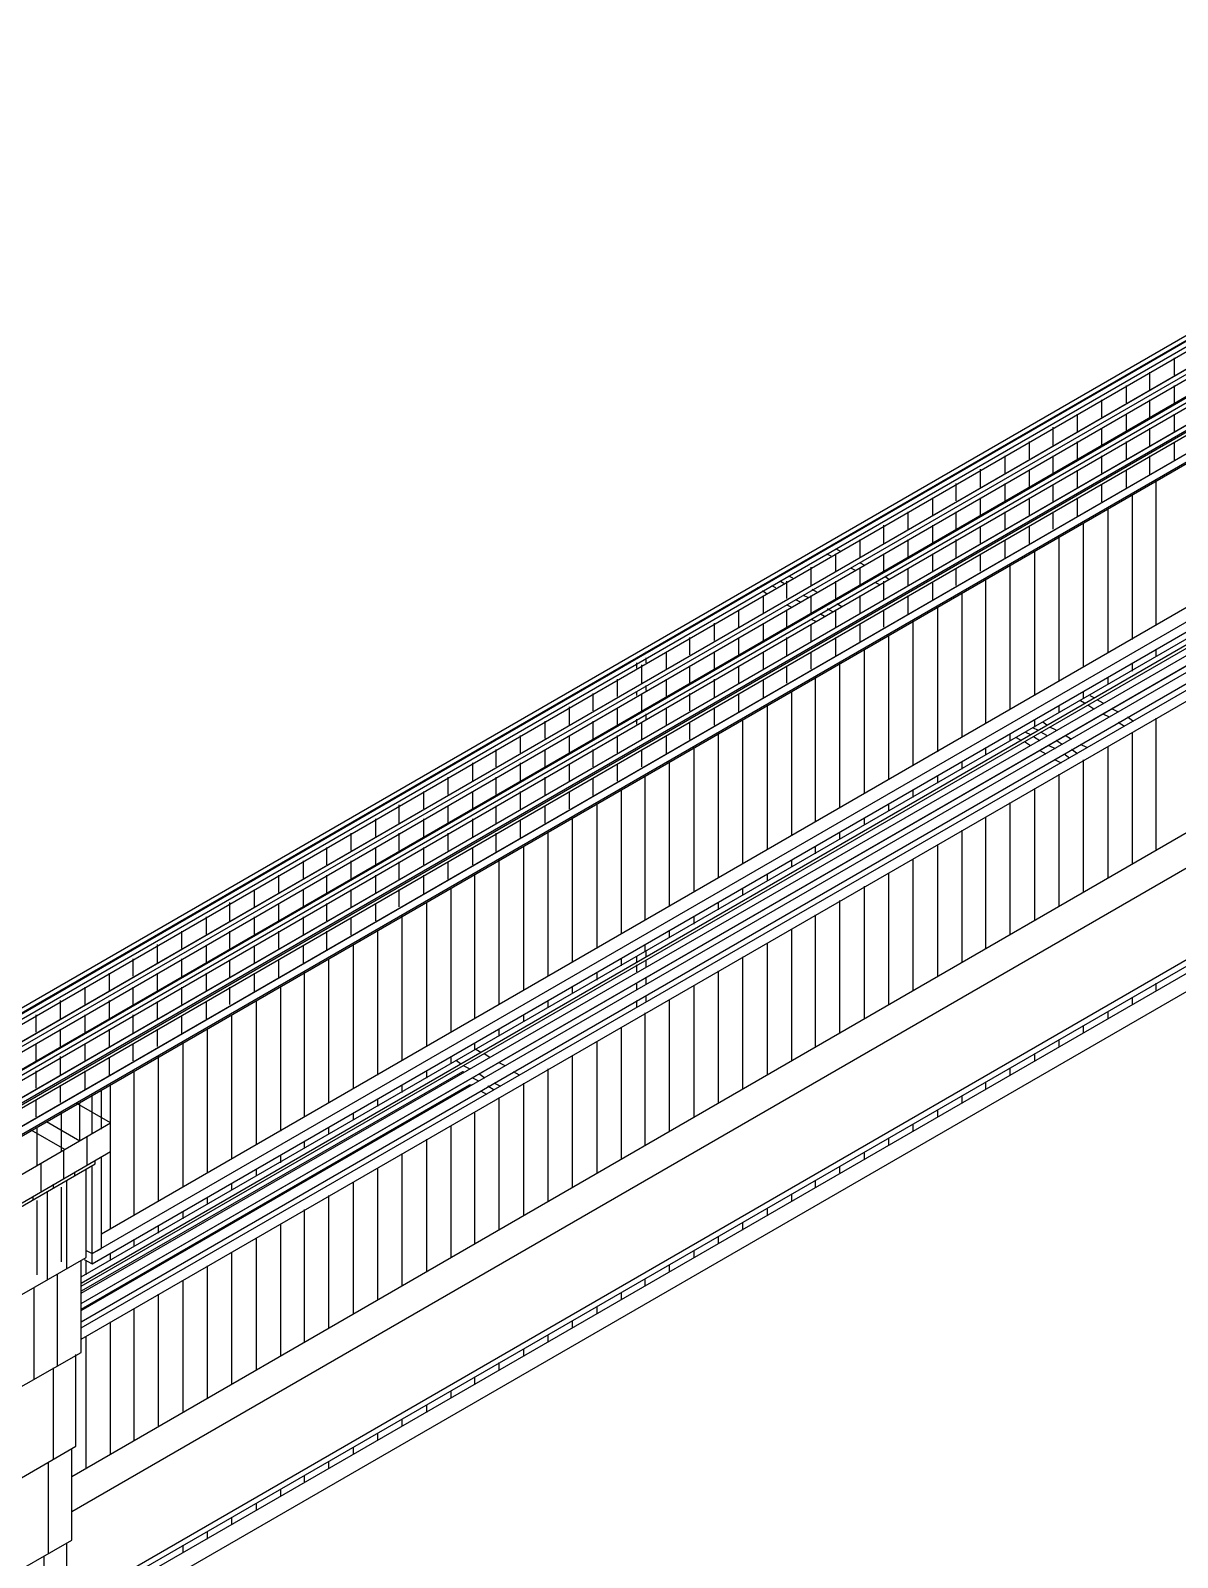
# Model space of a CAD drawing. Header units: inches. Extents: x 0.3 to 16.2, y 0.3 to 11.4.
# Drawn here: x 13.362 to 13.805, y 8.163 to 8.752 of the extents above; entities that cross this region are included whole.
import ezdxf

# ---------------------------------------------------------------- set-up
doc = ezdxf.new("R2010")
doc.units = ezdxf.units.IN
doc.header["$LTSCALE"] = 0.009843
doc.header["$MEASUREMENT"] = 0
doc.layers.add('GEOMETRY', color=7, linetype='Continuous')

msp = doc.modelspace()

# ---------------------------------------------------------------- linework, layer by layer
at = {"layer": 'GEOMETRY'}
for p, q in [((13.31772, 8.35118), (14.23937, 8.88346)), ((13.31772, 8.35118), (14.23937, 8.88346)), ((13.31772, 8.34921), (14.23937, 8.8815)), ((13.31772, 8.34882), (14.23976, 8.8815)), ((13.31772, 8.34882), (14.23976, 8.8815)), ((13.31772, 8.34685), (14.23976, 8.87913)), ((13.31772, 8.34488), (14.24291, 8.87913)), ((13.31772, 8.34488), (14.24291, 8.87913)), ((13.31772, 8.33819), (14.24291, 8.87244)), ((13.31772, 8.33819), (14.23976, 8.87047)), ((13.31772, 8.33819), (14.23976, 8.87047)), ((13.31772, 8.33819), (14.23976, 8.87047)), ((13.31772, 8.33622), (14.23976, 8.8685)), ((13.31772, 8.33425), (14.24291, 8.8685)), ((13.31772, 8.33425), (14.24291, 8.8685)), ((13.31772, 8.32756), (14.24291, 8.86181)), ((13.31772, 8.32717), (14.23976, 8.85945)), ((13.31772, 8.32717), (14.23976, 8.85945)), ((13.31772, 8.32717), (14.23976, 8.85945)), ((13.31772, 8.3252), (14.23976, 8.85748)), ((13.31772, 8.32323), (14.24291, 8.85748)), ((13.31772, 8.32323), (14.24291, 8.85748)), ((13.31772, 8.31654), (14.24291, 8.85079)), ((13.31772, 8.31654), (14.23976, 8.84882)), ((13.31772, 8.31654), (14.23976, 8.84882)), ((13.31772, 8.31654), (14.23976, 8.84882)), ((13.31772, 8.31457), (14.23976, 8.84685)), ((13.31772, 8.3126), (14.24291, 8.84685)), ((13.31772, 8.3126), (14.24291, 8.84685)), ((13.31772, 8.30551), (14.24291, 8.83976)), ((13.31772, 8.30551), (14.23976, 8.8378)), ((13.31772, 8.30236), (14.23701, 8.83307)), ((13.31772, 8.30157), (14.2311, 8.82913)), ((13.31772, 8.31378), (14.20039, 8.82362)), ((13.31772, 8.31378), (14.20039, 8.82362)), ((13.31772, 8.31654), (14.18661, 8.81811)), ((13.31772, 8.31654), (14.18661, 8.81811)), ((13.38583, 8.34094), (14.11339, 8.76102)), ((13.3815, 8.27087), (14.12913, 8.70236)), ((13.3815, 8.2685), (14.12913, 8.70039)), ((13.3815, 8.2685), (14.12913, 8.70039)), ((13.38583, 8.27992), (14.11339, 8.7)), ((13.38583, 8.27992), (14.11339, 8.7)), ((14.10512, 8.70079), (13.38937, 8.2874)), ((13.3815, 8.26732), (14.12913, 8.69882)), ((13.3815, 8.26457), (14.13071, 8.69685)), ((13.3815, 8.26457), (14.13071, 8.69685)), ((13.3815, 8.26063), (14.13425, 8.69488)), ((13.3815, 8.25787), (14.13661, 8.6937)), ((13.3815, 8.25787), (14.13661, 8.6937)), ((13.38583, 8.27598), (14.11339, 8.69606)), ((13.3815, 8.26063), (14.12992, 8.69252)), ((13.3815, 8.25354), (14.12992, 8.68583)), ((13.3815, 8.25354), (14.12992, 8.68583)), ((13.3815, 8.25118), (14.12992, 8.68307)), ((13.3815, 8.25118), (14.12992, 8.68307)), ((13.3815, 8.24685), (14.12992, 8.67874)), ((14.13031, 8.62835), (13.37795, 8.1937)), ((13.37795, 8.18031), (14.14409, 8.62283)), ((13.37795, 8.18031), (14.14409, 8.62283)), ((13.80354, 8.6189), (13.80354, 8.62559)), ((13.79409, 8.61339), (13.79409, 8.62008)), ((13.78504, 8.60827), (13.78504, 8.61496)), ((13.80354, 8.60787), (13.80354, 8.61496)), ((13.77559, 8.60276), (13.77559, 8.60945)), ((13.79409, 8.60276), (13.79409, 8.60945)), ((13.76614, 8.59724), (13.76614, 8.60394)), ((13.78504, 8.59724), (13.78504, 8.60394)), ((13.80354, 8.59724), (13.80354, 8.60394)), ((13.74764, 8.58661), (13.74764, 8.59331)), ((13.75669, 8.59173), (13.75669, 8.59882)), ((13.76614, 8.58661), (13.76614, 8.59331)), ((13.77559, 8.59173), (13.77559, 8.59843)), ((13.78504, 8.58622), (13.78504, 8.59331)), ((13.79409, 8.59173), (13.79409, 8.59843)), ((13.37598, 8.1437), (14.14409, 8.5874)), ((13.73819, 8.5811), (13.73819, 8.5878)), ((13.75669, 8.5811), (13.75669, 8.5878)), ((13.77559, 8.5811), (13.77559, 8.5878)), ((13.79409, 8.58071), (13.79409, 8.5878)), ((13.80354, 8.58622), (13.80354, 8.59291)), ((13.72874, 8.57559), (13.72874, 8.58268)), ((13.74764, 8.57559), (13.74764, 8.58228)), ((13.76614, 8.57559), (13.76614, 8.58228)), ((13.78504, 8.57559), (13.78504, 8.58228)), ((13.71929, 8.57047), (13.71929, 8.57717)), ((13.73819, 8.57008), (13.73819, 8.57717)), ((13.75669, 8.57008), (13.75669, 8.57677)), ((13.77559, 8.57008), (13.77559, 8.57677)), ((13.79646, 8.52244), (13.79646, 8.57835)), ((13.71024, 8.56496), (13.71024, 8.57165)), ((13.72874, 8.56496), (13.72874, 8.57165)), ((13.74764, 8.56496), (13.74764, 8.57165)), ((13.76614, 8.56457), (13.76614, 8.57165)), ((13.7874, 8.51693), (13.7874, 8.57283)), ((13.4, 8.15512), (14.10984, 8.56496)), ((13.70079, 8.55945), (13.70079, 8.56614)), ((13.71929, 8.55945), (13.71929, 8.56614)), ((13.73819, 8.55945), (13.73819, 8.56614)), ((13.75669, 8.55945), (13.75669, 8.56614)), ((13.77795, 8.51181), (13.77795, 8.56732)), ((13.69134, 8.55394), (13.69134, 8.56102)), ((13.71024, 8.55394), (13.71024, 8.56102)), ((13.72874, 8.55394), (13.72874, 8.56063)), ((13.74764, 8.55394), (13.74764, 8.56063)), ((13.7685, 8.5063), (13.7685, 8.56181)), ((13.67087, 8.55315), (13.67087, 8.55315)), ((13.67087, 8.55315), (13.67087, 8.55315)), ((13.67283, 8.55197), (13.67441, 8.55118)), ((13.67283, 8.55197), (13.67441, 8.55118)), ((13.68228, 8.54882), (13.68228, 8.55551)), ((13.70079, 8.54882), (13.70079, 8.55551)), ((13.71929, 8.54843), (13.71929, 8.55551)), ((13.73819, 8.54843), (13.73819, 8.55512)), ((13.75906, 8.50079), (13.75906, 8.55669)), ((14.08543, 8.54803), (13.40472, 8.15512)), ((13.66732, 8.55118), (13.66732, 8.55118)), ((13.66732, 8.55118), (13.66732, 8.55118)), ((13.66929, 8.55), (13.67087, 8.54921)), ((13.66929, 8.55), (13.67087, 8.54921)), ((13.67283, 8.54331), (13.67283, 8.55)), ((13.68228, 8.54646), (13.68386, 8.54567)), ((13.68228, 8.54646), (13.68386, 8.54567)), ((13.69134, 8.54331), (13.69134, 8.55)), ((13.71024, 8.54331), (13.71024, 8.55)), ((13.72874, 8.54331), (13.72874, 8.55)), ((13.74961, 8.49528), (13.74961, 8.55118)), ((13.41063, 8.15157), (14.09134, 8.54449)), ((13.41063, 8.15157), (14.09134, 8.54449)), ((13.64921, 8.54055), (13.64921, 8.54055)), ((13.65276, 8.54252), (13.65276, 8.54252)), ((13.6563, 8.54055), (13.65472, 8.54134)), ((13.66339, 8.5378), (13.66339, 8.54488)), ((13.67874, 8.54449), (13.68031, 8.5437)), ((13.67874, 8.54449), (13.68031, 8.5437)), ((13.68228, 8.5378), (13.68228, 8.54449)), ((13.69173, 8.54134), (13.69331, 8.54016)), ((13.69173, 8.54134), (13.69331, 8.54016)), ((13.70079, 8.5378), (13.70079, 8.54449)), ((13.71929, 8.5378), (13.71929, 8.54449)), ((13.73071, 8.48465), (13.73071, 8.54016)), ((13.74016, 8.49016), (13.74016, 8.54567)), ((13.64252, 8.53701), (13.64291, 8.53661)), ((13.64449, 8.53583), (13.64606, 8.53465)), ((13.64606, 8.53898), (13.64646, 8.53898)), ((13.64606, 8.53898), (13.64646, 8.53898)), ((13.64606, 8.53898), (13.64646, 8.53898)), ((13.64606, 8.53898), (13.64646, 8.53898)), ((13.64803, 8.5378), (13.64961, 8.53701)), ((13.64803, 8.5378), (13.64961, 8.53701)), ((13.64803, 8.5378), (13.64961, 8.53701)), ((13.64803, 8.5378), (13.64961, 8.53701)), ((13.65276, 8.53858), (13.65118, 8.53937)), ((13.65394, 8.53268), (13.65394, 8.53937)), ((13.66575, 8.53504), (13.66378, 8.53622)), ((13.67283, 8.53228), (13.67283, 8.53937)), ((13.68819, 8.53898), (13.68976, 8.53819)), ((13.68819, 8.53898), (13.68976, 8.53819)), ((13.69134, 8.53228), (13.69134, 8.53937)), ((13.71024, 8.53228), (13.71024, 8.53898)), ((13.72165, 8.47913), (13.72165, 8.53465)), ((13.63543, 8.52165), (13.63543, 8.52835)), ((13.64488, 8.52717), (13.64488, 8.53386)), ((13.65394, 8.53031), (13.65551, 8.52953)), ((13.65394, 8.52165), (13.65394, 8.52835)), ((13.65748, 8.53228), (13.65906, 8.5315)), ((13.65748, 8.53228), (13.65906, 8.5315)), ((13.65748, 8.53228), (13.65906, 8.5315)), ((13.65748, 8.53228), (13.65906, 8.5315)), ((13.6622, 8.53307), (13.66024, 8.53386)), ((13.66339, 8.52717), (13.66339, 8.53386)), ((13.67165, 8.52756), (13.66969, 8.52874)), ((13.67283, 8.52165), (13.67283, 8.52835)), ((13.6752, 8.52953), (13.67323, 8.53071)), ((13.68228, 8.52717), (13.68228, 8.53386)), ((13.69134, 8.52165), (13.69134, 8.52835)), ((13.70079, 8.52677), (13.70079, 8.53386)), ((13.7122, 8.47362), (13.7122, 8.52953)), ((13.62598, 8.51654), (13.62598, 8.52323)), ((13.64488, 8.51614), (13.64488, 8.52323)), ((13.66339, 8.5248), (13.66496, 8.52402)), ((13.66339, 8.51614), (13.66339, 8.52283)), ((13.66693, 8.52677), (13.6685, 8.52598)), ((13.66693, 8.52677), (13.6685, 8.52598)), ((13.66693, 8.52677), (13.6685, 8.52598)), ((13.66693, 8.52677), (13.6685, 8.52598)), ((13.68228, 8.51614), (13.68228, 8.52283)), ((13.70276, 8.46811), (13.70276, 8.52402)), ((13.61654, 8.51102), (13.61654, 8.51772)), ((13.63543, 8.51102), (13.63543, 8.51772)), ((13.65394, 8.51063), (13.65394, 8.51772)), ((13.67283, 8.51063), (13.67283, 8.51772)), ((13.69331, 8.46299), (13.69331, 8.5185)), ((13.59961, 8.51181), (13.59961, 8.5122)), ((13.60748, 8.50551), (13.60748, 8.5122)), ((13.62598, 8.50551), (13.62598, 8.5122)), ((13.64488, 8.50551), (13.64488, 8.5122)), ((13.66339, 8.50551), (13.66339, 8.5122)), ((13.68386, 8.45748), (13.68386, 8.51299)), ((13.79646, 8.51024), (13.79646, 8.51299)), ((13.59606, 8.50984), (13.59606, 8.50984)), ((13.59606, 8.50984), (13.59606, 8.50984)), ((13.59606, 8.50591), (13.59606, 8.50787)), ((13.59606, 8.50591), (13.59606, 8.50787)), ((13.59803, 8.5), (13.59803, 8.50709)), ((13.59961, 8.50787), (13.59961, 8.50984)), ((13.61654, 8.5), (13.61654, 8.50669)), ((13.63543, 8.5), (13.63543, 8.50669)), ((13.65394, 8.5), (13.65394, 8.50669)), ((13.67441, 8.45197), (13.67441, 8.50787)), ((13.7874, 8.50472), (13.7874, 8.50748)), ((13.58858, 8.49488), (13.58858, 8.50157)), ((13.59961, 8.49724), (13.59961, 8.49921)), ((13.60748, 8.49488), (13.60748, 8.50157)), ((13.62598, 8.49449), (13.62598, 8.50157)), ((13.64488, 8.49449), (13.64488, 8.50118)), ((13.66496, 8.44646), (13.66496, 8.50236)), ((13.77795, 8.49961), (13.77795, 8.50236)), ((13.57913, 8.48937), (13.57913, 8.49606)), ((13.59606, 8.49528), (13.59606, 8.49685)), ((13.59606, 8.49528), (13.59606, 8.49685)), ((13.59803, 8.48937), (13.59803, 8.49606)), ((13.61654, 8.48937), (13.61654, 8.49606)), ((13.63543, 8.48898), (13.63543, 8.49606)), ((13.65591, 8.44134), (13.65591, 8.49685)), ((13.76732, 8.49331), (13.7689, 8.49252)), ((13.76732, 8.49331), (13.7689, 8.49252)), ((13.7685, 8.49409), (13.7685, 8.49685)), ((13.77087, 8.49528), (13.77244, 8.49449)), ((13.77087, 8.49528), (13.77244, 8.49449)), ((13.77362, 8.4937), (13.77598, 8.49252)), ((13.77362, 8.4937), (13.77598, 8.49252)), ((13.57008, 8.48386), (13.57008, 8.49094)), ((13.58858, 8.48386), (13.58858, 8.49055)), ((13.59961, 8.48622), (13.59961, 8.48819)), ((13.60748, 8.48386), (13.60748, 8.49055)), ((13.62598, 8.48386), (13.62598, 8.49055)), ((13.64646, 8.43583), (13.64646, 8.49134)), ((13.75906, 8.48858), (13.75906, 8.49134)), ((13.77008, 8.49173), (13.77244, 8.49016)), ((13.77008, 8.49173), (13.77244, 8.49016)), ((13.77598, 8.48819), (13.77835, 8.48701)), ((13.77598, 8.48819), (13.77835, 8.48701)), ((13.77953, 8.49016), (13.78189, 8.48898)), ((13.77953, 8.49016), (13.78189, 8.48898)), ((13.78543, 8.48701), (13.7878, 8.48543)), ((13.78543, 8.48701), (13.7878, 8.48543)), ((13.56063, 8.47874), (13.56063, 8.48543)), ((13.57913, 8.47835), (13.57913, 8.48543)), ((13.59606, 8.48425), (13.59606, 8.48622)), ((13.59606, 8.48425), (13.59606, 8.48622)), ((13.59803, 8.47835), (13.59803, 8.48504)), ((13.61654, 8.47835), (13.61654, 8.48504)), ((13.63701, 8.43031), (13.63701, 8.48583)), ((13.74606, 8.4811), (13.74803, 8.48031)), ((13.74606, 8.4811), (13.74803, 8.48031)), ((13.74606, 8.4811), (13.74803, 8.48031)), ((13.74606, 8.4811), (13.74803, 8.48031)), ((13.75079, 8.48189), (13.74921, 8.48268)), ((13.74961, 8.48307), (13.74961, 8.48583)), ((13.75433, 8.47992), (13.75197, 8.4811)), ((13.75433, 8.48386), (13.75276, 8.48504)), ((13.75787, 8.48189), (13.75551, 8.48307)), ((13.78189, 8.48504), (13.78425, 8.48346)), ((13.78189, 8.48504), (13.78425, 8.48346)), ((13.7874, 8.43031), (13.7874, 8.4811)), ((13.79646, 8.43583), (13.79646, 8.48661)), ((13.55118, 8.47323), (13.55118, 8.47992)), ((13.57008, 8.47323), (13.57008, 8.47992)), ((13.58858, 8.47323), (13.58858, 8.47992)), ((13.60748, 8.47283), (13.60748, 8.47992)), ((13.61811, 8.41969), (13.61811, 8.4752)), ((13.62756, 8.4248), (13.62756, 8.48071)), ((13.73071, 8.47244), (13.73071, 8.4752)), ((13.74016, 8.47795), (13.74016, 8.48031)), ((13.74252, 8.47913), (13.74449, 8.47795)), ((13.74567, 8.47756), (13.74803, 8.47598)), ((13.74921, 8.47953), (13.75157, 8.47795)), ((13.74921, 8.47953), (13.75157, 8.47795)), ((13.74921, 8.47953), (13.75157, 8.47795)), ((13.74921, 8.47953), (13.75157, 8.47795)), ((13.75512, 8.47598), (13.75748, 8.4748)), ((13.75512, 8.47598), (13.75748, 8.4748)), ((13.75512, 8.47598), (13.75748, 8.4748)), ((13.75512, 8.47598), (13.75748, 8.4748)), ((13.76024, 8.47638), (13.75787, 8.47795)), ((13.76378, 8.47835), (13.76142, 8.47992)), ((13.76969, 8.4752), (13.76732, 8.47638)), ((13.77795, 8.4248), (13.77795, 8.47559)), ((13.53268, 8.4622), (13.53268, 8.46929)), ((13.54173, 8.46772), (13.54173, 8.47441)), ((13.55118, 8.4622), (13.55118, 8.46929)), ((13.56063, 8.46772), (13.56063, 8.47441)), ((13.57913, 8.46772), (13.57913, 8.47441)), ((13.59803, 8.46772), (13.59803, 8.47441)), ((13.60866, 8.41417), (13.60866, 8.46969)), ((13.72165, 8.46693), (13.72165, 8.46969)), ((13.75157, 8.47402), (13.75394, 8.47283)), ((13.75748, 8.47047), (13.75984, 8.46929)), ((13.76102, 8.47283), (13.76299, 8.47126)), ((13.76102, 8.47283), (13.76299, 8.47126)), ((13.76102, 8.47283), (13.76299, 8.47126)), ((13.76102, 8.47283), (13.76299, 8.47126)), ((13.76614, 8.47283), (13.76378, 8.47441)), ((13.7685, 8.41929), (13.7685, 8.47047)), ((13.52323, 8.45709), (13.52323, 8.46378)), ((13.54173, 8.45709), (13.54173, 8.46378)), ((13.56063, 8.45669), (13.56063, 8.46378)), ((13.57008, 8.4622), (13.57008, 8.4689)), ((13.57913, 8.45669), (13.57913, 8.46339)), ((13.58858, 8.4622), (13.58858, 8.4689)), ((13.59921, 8.40866), (13.59921, 8.46417)), ((13.7122, 8.46142), (13.7122, 8.46417)), ((13.75906, 8.41378), (13.75906, 8.46496)), ((13.51378, 8.45157), (13.51378, 8.45827)), ((13.53268, 8.45157), (13.53268, 8.45827)), ((13.55118, 8.45157), (13.55118, 8.45827)), ((13.57008, 8.45157), (13.57008, 8.45827)), ((13.59016, 8.40315), (13.59016, 8.45906)), ((13.70276, 8.45591), (13.70276, 8.45866)), ((13.74961, 8.40866), (13.74961, 8.45945)), ((13.50433, 8.44606), (13.50433, 8.45315)), ((13.52323, 8.44606), (13.52323, 8.45276)), ((13.54173, 8.44606), (13.54173, 8.45276)), ((13.56063, 8.44606), (13.56063, 8.45276)), ((13.58071, 8.39764), (13.58071, 8.45354)), ((13.69331, 8.45079), (13.69331, 8.45354)), ((13.74016, 8.40315), (13.74016, 8.45394)), ((13.49528, 8.44094), (13.49528, 8.44764)), ((13.51378, 8.44055), (13.51378, 8.44764)), ((13.53268, 8.44055), (13.53268, 8.44764)), ((13.55118, 8.44055), (13.55118, 8.44724)), ((13.57126, 8.39252), (13.57126, 8.44803)), ((13.68386, 8.44528), (13.68386, 8.44803)), ((13.73071, 8.39764), (13.73071, 8.44843)), ((13.48583, 8.43543), (13.48583, 8.44213)), ((13.50433, 8.43543), (13.50433, 8.44213)), ((13.52323, 8.43543), (13.52323, 8.44213)), ((13.54173, 8.43504), (13.54173, 8.44213)), ((13.56181, 8.38701), (13.56181, 8.44252)), ((13.67441, 8.43976), (13.67441, 8.44252)), ((13.72165, 8.39213), (13.72165, 8.44331)), ((13.47638, 8.42992), (13.47638, 8.43661)), ((13.49528, 8.42992), (13.49528, 8.43661)), ((13.51378, 8.42992), (13.51378, 8.43661)), ((13.53268, 8.42992), (13.53268, 8.43661)), ((13.55236, 8.3815), (13.55236, 8.43701)), ((13.66496, 8.43425), (13.66496, 8.43701)), ((13.7122, 8.38701), (13.7122, 8.4378)), ((13.46732, 8.4248), (13.46732, 8.4315)), ((13.48583, 8.42441), (13.48583, 8.4315)), ((13.50433, 8.42441), (13.50433, 8.4311)), ((13.52323, 8.42441), (13.52323, 8.4311)), ((13.54291, 8.37598), (13.54291, 8.43189)), ((13.65591, 8.42913), (13.65591, 8.4315)), ((13.70276, 8.3815), (13.70276, 8.43228)), ((13.45787, 8.41929), (13.45787, 8.42598)), ((13.47638, 8.41929), (13.47638, 8.42598)), ((13.49528, 8.4189), (13.49528, 8.42598)), ((13.51378, 8.4189), (13.51378, 8.42598)), ((13.53346, 8.37087), (13.53346, 8.42638)), ((13.64646, 8.42362), (13.64646, 8.42638)), ((13.69331, 8.37598), (13.69331, 8.42677)), ((13.44843, 8.41378), (13.44843, 8.42047)), ((13.46732, 8.41378), (13.46732, 8.42047)), ((13.48583, 8.41378), (13.48583, 8.42047)), ((13.50433, 8.41378), (13.50433, 8.42047)), ((13.52441, 8.36535), (13.52441, 8.42087)), ((13.63701, 8.41811), (13.63701, 8.42087)), ((13.68386, 8.37047), (13.68386, 8.42165)), ((13.43898, 8.40827), (13.43898, 8.41535)), ((13.45787, 8.40827), (13.45787, 8.41496)), ((13.47638, 8.40827), (13.47638, 8.41496)), ((13.49528, 8.40827), (13.49528, 8.41496)), ((13.51496, 8.35984), (13.51496, 8.41535)), ((13.62756, 8.4126), (13.62756, 8.41535)), ((13.66496, 8.35984), (13.66496, 8.41063)), ((13.67441, 8.36496), (13.67441, 8.41614)), ((13.42992, 8.40315), (13.42992, 8.40984)), ((13.44843, 8.40315), (13.44843, 8.40984)), ((13.46732, 8.40276), (13.46732, 8.40984)), ((13.48583, 8.40276), (13.48583, 8.40945)), ((13.49606, 8.34882), (13.49606, 8.40472)), ((13.50551, 8.35433), (13.50551, 8.41024)), ((13.60866, 8.40197), (13.60866, 8.40472)), ((13.61811, 8.40709), (13.61811, 8.40984)), ((13.65591, 8.35433), (13.65591, 8.40512)), ((13.41102, 8.39213), (13.41102, 8.39921)), ((13.42047, 8.39764), (13.42047, 8.40433)), ((13.42992, 8.39213), (13.42992, 8.39882)), ((13.43898, 8.39764), (13.43898, 8.40433)), ((13.44843, 8.39213), (13.44843, 8.39882)), ((13.45787, 8.39764), (13.45787, 8.40433)), ((13.46732, 8.39213), (13.46732, 8.39882)), ((13.47638, 8.39724), (13.47638, 8.40433)), ((13.48661, 8.3437), (13.48661, 8.39921)), ((13.59921, 8.39646), (13.59921, 8.39921)), ((13.64646, 8.34882), (13.64646, 8.39961)), ((13.40157, 8.38701), (13.40157, 8.3937)), ((13.42047, 8.38661), (13.42047, 8.3937)), ((13.43898, 8.38661), (13.43898, 8.39331)), ((13.45787, 8.38661), (13.45787, 8.39331)), ((13.47717, 8.33819), (13.47717, 8.3937)), ((13.59016, 8.39094), (13.59016, 8.3937)), ((13.59606, 8.39252), (13.59606, 8.39449)), ((13.59606, 8.39252), (13.59606, 8.39449)), ((13.59961, 8.39449), (13.59961, 8.39685)), ((13.59961, 8.39055), (13.59961, 8.39331)), ((13.63701, 8.34331), (13.63701, 8.39449)), ((13.39252, 8.3815), (13.39252, 8.38819)), ((13.41102, 8.3815), (13.41102, 8.38819)), ((13.42992, 8.3815), (13.42992, 8.38819)), ((13.44843, 8.3811), (13.44843, 8.38819)), ((13.46772, 8.33268), (13.46772, 8.38858)), ((13.58071, 8.38543), (13.58071, 8.38819)), ((13.59606, 8.38858), (13.59606, 8.39134)), ((13.59606, 8.38858), (13.59606, 8.39134)), ((13.62756, 8.33819), (13.62756, 8.38898)), ((13.38307, 8.37598), (13.38307, 8.38268)), ((13.40157, 8.37598), (13.40157, 8.38268)), ((13.42047, 8.37598), (13.42047, 8.38268)), ((13.43898, 8.37598), (13.43898, 8.38268)), ((13.45866, 8.32717), (13.45866, 8.38307)), ((13.57126, 8.38031), (13.57126, 8.38307)), ((13.59606, 8.38189), (13.59606, 8.38425)), ((13.59606, 8.38189), (13.59606, 8.38425)), ((13.59961, 8.38386), (13.59961, 8.38661)), ((13.61811, 8.33268), (13.61811, 8.38346)), ((13.79646, 8.3815), (13.79646, 8.38425)), ((13.37362, 8.37047), (13.37362, 8.37756)), ((13.39252, 8.37047), (13.39252, 8.37756)), ((13.41102, 8.37047), (13.41102, 8.37717)), ((13.42992, 8.37047), (13.42992, 8.37717)), ((13.44921, 8.32205), (13.44921, 8.37756)), ((13.56181, 8.3748), (13.56181, 8.37756)), ((13.59606, 8.3748), (13.59606, 8.37756)), ((13.59606, 8.3748), (13.59606, 8.37756)), ((13.59961, 8.37717), (13.59961, 8.37953)), ((13.60866, 8.32717), (13.60866, 8.37795)), ((13.7874, 8.37598), (13.7874, 8.37874)), ((13.36417, 8.36535), (13.36417, 8.37205)), ((13.38307, 8.36535), (13.38307, 8.37205)), ((13.40157, 8.36496), (13.40157, 8.37205)), ((13.42047, 8.36496), (13.42047, 8.37165)), ((13.43976, 8.31654), (13.43976, 8.37205)), ((13.55236, 8.36929), (13.55236, 8.37205)), ((13.59921, 8.32165), (13.59921, 8.37283)), ((13.77795, 8.37047), (13.77795, 8.37323)), ((13.37362, 8.35984), (13.37362, 8.36654)), ((13.39252, 8.35984), (13.39252, 8.36654)), ((13.41102, 8.35984), (13.41102, 8.36654)), ((13.43031, 8.31102), (13.43031, 8.36654)), ((13.54291, 8.36378), (13.54291, 8.36654)), ((13.59016, 8.31654), (13.59016, 8.36732)), ((13.7685, 8.36496), (13.7685, 8.36772)), ((13.36417, 8.35433), (13.36417, 8.36102)), ((13.38307, 8.35433), (13.38307, 8.36102)), ((13.40157, 8.35433), (13.40157, 8.36102)), ((13.42087, 8.30551), (13.42087, 8.36142)), ((13.53346, 8.35866), (13.53346, 8.36102)), ((13.53583, 8.35748), (13.53386, 8.35866)), ((13.58071, 8.31102), (13.58071, 8.36181)), ((13.75906, 8.35984), (13.75906, 8.3622)), ((13.37362, 8.34882), (13.37362, 8.35591)), ((13.39252, 8.34882), (13.39252, 8.35551)), ((13.41142, 8.30039), (13.41142, 8.35591)), ((13.52441, 8.35315), (13.52441, 8.35591)), ((13.52795, 8.35315), (13.52638, 8.35433)), ((13.5315, 8.35118), (13.52913, 8.35236)), ((13.53937, 8.35551), (13.53701, 8.35709)), ((13.54528, 8.35236), (13.54291, 8.35354)), ((13.57126, 8.30551), (13.57126, 8.3563)), ((13.74016, 8.34882), (13.74016, 8.35157)), ((13.74961, 8.35433), (13.74961, 8.35709)), ((13.36417, 8.3437), (13.36417, 8.35039)), ((13.52874, 8.35), (13.3815, 8.26535)), ((13.38307, 8.34331), (13.38307, 8.35039)), ((13.40197, 8.29488), (13.40197, 8.35039)), ((13.51496, 8.34764), (13.51496, 8.35039)), ((13.52913, 8.35), (13.52874, 8.35)), ((13.53504, 8.34646), (13.53268, 8.34764)), ((13.5374, 8.34764), (13.53504, 8.34921)), ((13.54331, 8.34449), (13.54094, 8.34567)), ((13.55079, 8.34882), (13.54843, 8.35)), ((13.55236, 8.29449), (13.55236, 8.34567)), ((13.56181, 8.3), (13.56181, 8.35118)), ((13.73071, 8.34331), (13.73071, 8.34606)), ((13.37362, 8.33819), (13.37362, 8.34488)), ((13.5315, 8.34488), (13.3815, 8.25827)), ((13.38583, 8.34094), (13.38937, 8.34291)), ((13.38583, 8.34094), (13.38937, 8.34291)), ((13.38583, 8.32598), (13.38583, 8.34094)), ((13.38937, 8.32795), (13.38937, 8.34291)), ((13.39291, 8.28937), (13.39291, 8.34488)), ((13.50551, 8.34213), (13.50551, 8.34488)), ((13.53228, 8.34488), (13.5315, 8.34488)), ((13.53819, 8.34134), (13.53583, 8.34252)), ((13.54094, 8.34291), (13.53858, 8.34449)), ((13.54291, 8.28937), (13.54291, 8.34016)), ((13.72165, 8.3378), (13.72165, 8.34055)), ((13.36417, 8.33268), (13.36417, 8.33937)), ((13.37402, 8.31929), (13.37402, 8.33425)), ((13.39291, 8.33031), (13.37992, 8.3378)), ((13.3811, 8.32323), (13.3811, 8.33819)), ((13.48661, 8.3315), (13.48661, 8.33425)), ((13.49606, 8.33661), (13.49606, 8.33937)), ((13.53346, 8.28386), (13.53346, 8.33465)), ((13.7122, 8.33268), (13.7122, 8.33543)), ((13.34803, 8.30433), (13.39291, 8.33031)), ((13.34803, 8.30433), (13.39291, 8.33031)), ((13.36457, 8.31378), (13.36457, 8.32874)), ((13.3811, 8.32323), (13.36811, 8.33071)), ((13.39291, 8.31929), (13.39291, 8.33031)), ((13.47717, 8.32598), (13.47717, 8.32874)), ((13.52441, 8.27835), (13.52441, 8.32913)), ((13.70276, 8.32717), (13.70276, 8.32992)), ((13.3752, 8.32008), (13.3622, 8.32756)), ((13.38386, 8.31417), (13.38386, 8.3248)), ((13.46772, 8.32047), (13.46772, 8.32323)), ((13.51496, 8.27283), (13.51496, 8.32402)), ((13.69331, 8.32165), (13.69331, 8.32441)), ((13.34803, 8.29331), (13.39291, 8.31929)), ((13.3748, 8.30906), (13.3748, 8.31969)), ((13.38937, 8.28189), (13.38937, 8.31732)), ((13.45866, 8.31496), (13.45866, 8.31772)), ((13.50551, 8.26772), (13.50551, 8.3185)), ((13.68386, 8.31614), (13.68386, 8.3189)), ((13.34685, 8.29134), (13.38701, 8.31457)), ((13.36614, 8.30394), (13.36614, 8.31457)), ((13.37913, 8.30984), (13.37913, 8.31142)), ((13.38346, 8.27835), (13.38346, 8.3126)), ((13.38583, 8.27992), (13.38583, 8.31378)), ((13.38701, 8.31457), (13.38701, 8.31575)), ((13.44921, 8.30984), (13.44921, 8.3122)), ((13.49606, 8.2622), (13.49606, 8.31299)), ((13.67441, 8.31102), (13.67441, 8.31339)), ((13.37087, 8.30512), (13.37087, 8.30669)), ((13.37402, 8.27677), (13.37402, 8.30551)), ((13.37598, 8.27402), (13.37598, 8.30827)), ((13.43976, 8.30433), (13.43976, 8.30709)), ((13.48661, 8.25669), (13.48661, 8.30748)), ((13.66496, 8.30551), (13.66496, 8.30827)), ((13.36299, 8.30079), (13.36299, 8.30197)), ((13.36457, 8.27165), (13.36457, 8.30039)), ((13.3685, 8.26969), (13.3685, 8.30394)), ((13.43031, 8.29882), (13.43031, 8.30157)), ((13.47717, 8.25118), (13.47717, 8.30236)), ((13.65591, 8.3), (13.65591, 8.30276)), ((13.42087, 8.29331), (13.42087, 8.29606)), ((13.46772, 8.24567), (13.46772, 8.29685)), ((13.64646, 8.29449), (13.64646, 8.29724)), ((13.41142, 8.2878), (13.41142, 8.29055)), ((13.45866, 8.24055), (13.45866, 8.29134)), ((13.62756, 8.28386), (13.62756, 8.28661)), ((13.63701, 8.28898), (13.63701, 8.29173)), ((13.38346, 8.2811), (13.38583, 8.27992)), ((13.38346, 8.2811), (13.38583, 8.27992)), ((13.38346, 8.2811), (13.38583, 8.27992)), ((13.38583, 8.27992), (13.38937, 8.28189)), ((13.40197, 8.28268), (13.40197, 8.28543)), ((13.44921, 8.23504), (13.44921, 8.28583)), ((13.61811, 8.27835), (13.61811, 8.2811)), ((13.34567, 8.25669), (13.38346, 8.27835)), ((13.3815, 8.24173), (13.3815, 8.27717)), ((13.38268, 8.27756), (13.38583, 8.27598)), ((13.38346, 8.27165), (13.38346, 8.27717)), ((13.38583, 8.27598), (13.38583, 8.27992)), ((13.39291, 8.27717), (13.39291, 8.27992)), ((13.43031, 8.22402), (13.43031, 8.2752)), ((13.43976, 8.22953), (13.43976, 8.28031)), ((13.60866, 8.27283), (13.60866, 8.27559)), ((13.37244, 8.23661), (13.37244, 8.27205)), ((13.37244, 8.24055), (13.37244, 8.26929)), ((13.42087, 8.2189), (13.42087, 8.26969)), ((13.59921, 8.26732), (13.59921, 8.27008)), ((13.36339, 8.2315), (13.36339, 8.26654)), ((13.36339, 8.23543), (13.36339, 8.26417)), ((13.41142, 8.21339), (13.41142, 8.26417)), ((13.59016, 8.2622), (13.59016, 8.26457)), ((13.40197, 8.20787), (13.40197, 8.25866)), ((13.58071, 8.25669), (13.58071, 8.25945)), ((13.39291, 8.20236), (13.39291, 8.25354)), ((13.57126, 8.25118), (13.57126, 8.25394)), ((13.38346, 8.19685), (13.38346, 8.24803)), ((13.56181, 8.24567), (13.56181, 8.24843)), ((13.34488, 8.22087), (13.3815, 8.24173)), ((13.37953, 8.20551), (13.37953, 8.24094)), ((13.55236, 8.24016), (13.55236, 8.24291)), ((13.37087, 8.20039), (13.37087, 8.23583)), ((13.54291, 8.23504), (13.54291, 8.2378)), ((13.37087, 8.20433), (13.37087, 8.23307)), ((13.53346, 8.22953), (13.53346, 8.23228)), ((13.52441, 8.22402), (13.52441, 8.22677)), ((13.50551, 8.21339), (13.50551, 8.21614)), ((13.51496, 8.2185), (13.51496, 8.22126)), ((13.49606, 8.20787), (13.49606, 8.21063)), ((13.34409, 8.18504), (13.37953, 8.20551)), ((13.37795, 8.16929), (13.37795, 8.20433)), ((13.48661, 8.20236), (13.48661, 8.20512)), ((13.3689, 8.16417), (13.3689, 8.19921)), ((13.47717, 8.19685), (13.47717, 8.19961)), ((13.3689, 8.16811), (13.3689, 8.19685)), ((13.46772, 8.19173), (13.46772, 8.19409)), ((13.45866, 8.18622), (13.45866, 8.18898)), ((13.44921, 8.18071), (13.44921, 8.18346)), ((13.43976, 8.1752), (13.43976, 8.17795)), ((13.34291, 8.14921), (13.37795, 8.16929)), ((13.43031, 8.16969), (13.43031, 8.17244)), ((13.36732, 8.12795), (13.36732, 8.16299)), ((13.37598, 8.13268), (13.37598, 8.16811)), ((13.42087, 8.16457), (13.42087, 8.16732))]:
    msp.add_line(p, q, dxfattribs=at)

doc.saveas('drawing.dxf')
